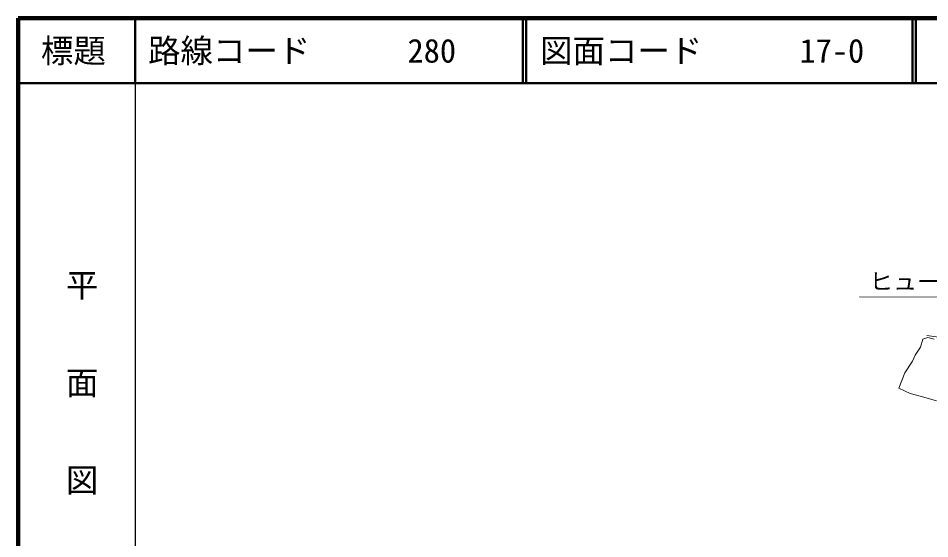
# Model space of a CAD drawing. Units: millimetres, scale not verified. Extents: x 40000 to 680000, y 20000 to 380000.
# Drawn here: x 40000 to 180416, y 299907 to 380000 of the extents above; entities that cross this region are included whole.
import ezdxf
from ezdxf.enums import TextEntityAlignment as Align

# ---------------------------------------------------------------- set-up
doc = ezdxf.new("R2010")
doc.units = ezdxf.units.MM
doc.header["$LTSCALE"] = 1000
for name, color, linetype, lineweight in [('M-TTL', 2, 'Continuous', 140), ('M-TTL-BAND', 7, 'Continuous', 25), ('M-TTL-LINE', 7, 'Continuous', 50), ('M-TTL-TXT', 7, 'Continuous', 13), ('M-WORK', 1, 'Continuous', 13)]:
    doc.layers.add(name, color=color, linetype=linetype, lineweight=lineweight)
doc.styles.add('@ＭＳ ゴシック', font='')
doc.styles.add('ＭＳ ゴシック', font='')
doc.styles.get('@ＭＳ ゴシック').set_extended_font_data('@MS Gothic')
doc.styles.get('ＭＳ ゴシック').set_extended_font_data('MS Gothic')

msp = doc.modelspace()

# ---------------------------------------------------------------- linework, layer by layer
at = {"layer": 'M-TTL'}
for p, q in [((40000, 380000), (40000, 20000)), ((680000, 380000), (40000, 380000))]:
    msp.add_line(p, q, dxfattribs=at)
at = {"layer": 'M-TTL-BAND'}
msp.add_line((58000, 370000), (58000, 20000), dxfattribs=at)
at = {"layer": 'M-TTL-LINE'}
for p, q in [((58000, 380000), (58000, 370000)), ((117750, 380000), (117750, 370000)), ((118250, 380000), (118250, 370000)), ((177750, 380000), (177750, 370000)), ((178250, 380000), (178250, 370000)), ((40000, 370000), (680000, 370000))]:
    msp.add_line(p, q, dxfattribs=at)
at = {"layer": 'M-WORK'}
msp.add_line((179965, 331190), (188615, 329949), dxfattribs=at)
for points in [[(221667, 309867), (210290, 337064), (169580, 337112)], [(181095, 330614), (180139, 330865), (179333, 330639), (178981, 329380), (178150, 328172), (177756, 327245), (176572, 325419), (175652, 323075), (177378, 322248), (179141, 321781), (181460, 321115)]]:
    msp.add_lwpolyline(points, dxfattribs=at)

# ---------------------------------------------------------------- texts
at = {"layer": 'M-TTL-BAND', "style": '@ＭＳ ゴシック'}
msp.add_text('平\u3000\u3000面\u3000\u3000図', height=3666, rotation=270, dxfattribs=at).set_placement((49777, 306475), align=Align.MIDDLE_RIGHT)
at = {"layer": 'M-TTL-TXT', "style": 'ＭＳ ゴシック'}
msp.add_text('標題', height=3666, dxfattribs=at).set_placement((48500, 375000), align=Align.MIDDLE_CENTER)
for s, p in [('路線コード      280', (60000, 375000)), ('図面コード      17-0', (120380, 375000))]:
    msp.add_text(s, height=3666, dxfattribs=at).set_placement(p, align=Align.MIDDLE_LEFT)
at = {"layer": 'M-WORK', "style": 'ＭＳ ゴシック', "width": 1.05}
msp.add_text('ヒューム管 L=50φ=300', height=2566, rotation=359.933, dxfattribs=at).set_placement((189935, 337438), align=Align.BOTTOM_CENTER)

doc.saveas('drawing.dxf')
